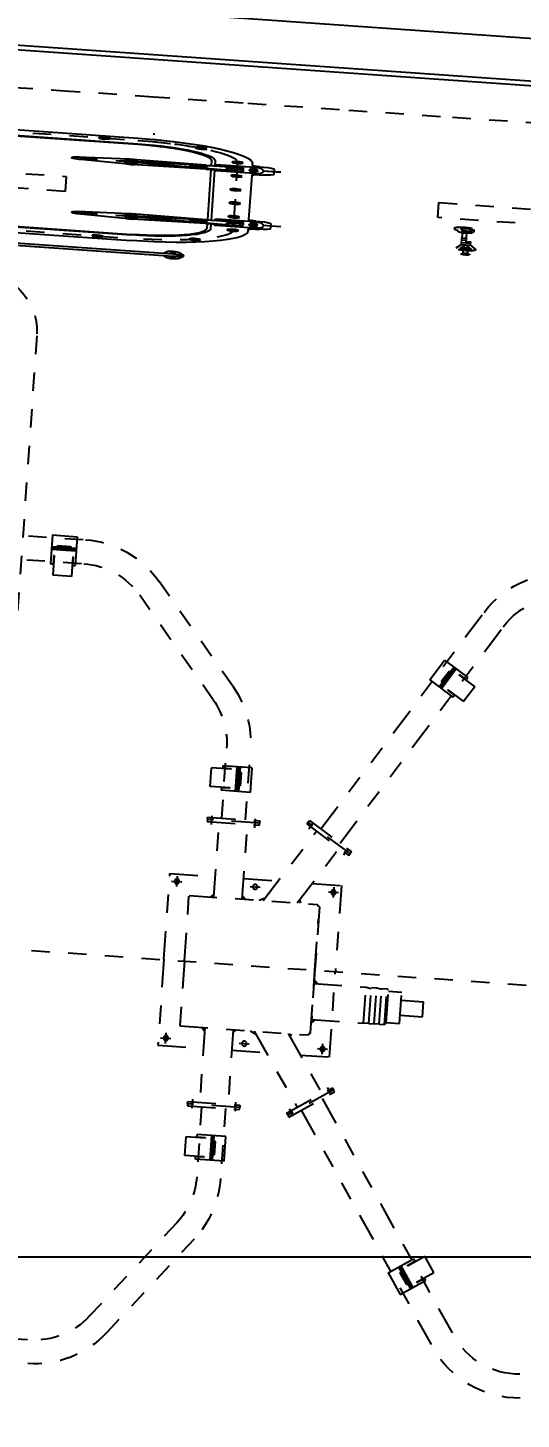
# Model space of a CAD drawing. Header units: millimetres. Extents: x -4 to 3776, y -4 to 4079.
# Drawn here: x 460.28 to 462.97, y 291.22 to 298.79 of the extents above; entities that cross this region are included whole.
import ezdxf
from ezdxf import colors
from ezdxf.entities.mleader import LeaderData, LeaderLine
from ezdxf.math import Vec2, Vec3

# ---------------------------------------------------------------- set-up
doc = ezdxf.new("R2010")
doc.units = ezdxf.units.MM
for name, pattern in [('CEN1', [2, 1, -0.4, 0.2, -0.4]), ('CENTER', [2, 1.25, -0.25, 0.25, -0.25]), ('HIDDEN2', [0.1875, 0.125, -0.0625]), ('PHANTOM', [2.5, 1.25, -0.25, 0.25, -0.25, 0.25, -0.25])]:
    doc.linetypes.add(name, pattern=pattern)
for name, color, linetype in [('03-input', 3, 'Continuous'), ('05-center', 6, 'CEN1'), ('BK_kedu', 255, 'Continuous')]:
    doc.layers.add(name, color=color, linetype=linetype)
doc.styles.get("Standard").update_dxf_attribs({"font": 'arial.ttf'})

# ---------------------------------------------------------------- blocks, each defined once
blk = doc.blocks.new('A$C4EFE2257')
at = {"layer": '03-input', "color": 0, "linetype": 'Continuous'}
for p, q in [((0, 38.7), (4, 38.7)), ((0, 0), (0, 38.7)), ((3.5, 27.1), (3.5, 38.7)), ((4, 27.1), (4, 53.6)), ((29, 53.6), (4, 53.6)), ((29, 27.1), (29, 53.6)), ((29, 38.7), (33, 38.7)), ((29.5, 27.1), (29.5, 38.7)), ((33, 0), (33, 38.7)), ((33, 19.5), (0, 19.5)), ((4, 27.1), (3.5, 27.1)), ((7.5, 17.6), (7.5, 19.5)), ((25.5, 17.6), (25.5, 19.5)), ((29.5, 27.1), (29, 27.1)), ((0, 17.6), (33, 17.6)), ((0, 15.6), (33, 15.6)), ((7.5, 13.6), (7.5, 15.6)), ((7.5, 13.6), (25.5, 13.6)), ((25.5, 13.6), (25.5, 15.6)), ((0, 0), (33, 0))]:
    blk.add_line(p, q, dxfattribs=at)
blk = doc.blocks.new('HANDRAIL')
at = {"layer": '03-input', "color": 0, "linetype": 'Continuous'}
for p, q in [((-307.7, 39), (-314, 14.6)), ((-292.3, 39), (-287.9, 22)), ((292.3, 39), (287.9, 22)), ((307.7, 39), (314, 14.6)), ((-300, 22), (300, 22)), ((-307.7, -17), (-314, 7.4)), ((-300, 0), (300, 0)), ((292.3, -17), (287.9, 0)), ((307.7, -17), (314, 7.4)), ((-292.3, -17), (-287.9, 0))]:
    blk.add_line(p, q, dxfattribs=at)
for centre in [(-300, 35), (300, 35), (-300, -13), (300, -13)]:
    blk.add_circle(centre, 3.5, dxfattribs=at)
for centre, radius, start, end in [((-300, 37), 8, 14.4775, 165.5225), ((300, 37), 8, 14.4775, 165.5225), ((-300, 11), 11, 90, 270), ((300, 11), 11, 270, 90), ((-300, 11), 14.5, 165.5225, 194.4775), ((300, 11), 14.5, 345.5225, 14.4775), ((-300, -15), 8, 194.4775, 345.5225), ((300, -15), 8, 194.4775, 345.5225)]:
    blk.add_arc(centre, radius, start, end, dxfattribs=at)
blk = doc.blocks.new('door-side')
at = {"layer": '03-input', "color": 0, "linetype": 'Continuous'}
for p, q in [((-242.5, 915), (242.5, 915)), ((-242.5, 865), (242.5, 865)), ((-242.5, 860), (242.5, 860)), ((342.5, 717.5), (342.5, 760)), ((347.5, 717.5), (347.5, 760)), ((397.5, 745), (397.5, 760)), ((352.5, 726), (352.5, 717.5)), ((405.8, 728), (354.5, 728)), ((374.5, 728), (374.5, 718)), ((378.3, 728), (378.3, 718)), ((386.8, 728), (386.8, 718)), ((390.5, 728), (390.5, 718)), ((407.5, 735), (412.5, 735)), ((236.5, 722.1), (168.7, 709.8)), ((382.5, 717.5), (224.9, 700.5)), ((340.5, 717.5), (241.6, 722.5)), ((265.5, 721.3), (265.5, 704.9)), ((340.5, 717.5), (390.5, 717.5)), ((340.5, 713), (340.5, 717.5)), ((340.5, 713), (340.5, 687)), ((390.5, 718), (374.5, 718)), ((378.8, 717.5), (378.8, 682.5)), ((386.8, 717.5), (386.8, 682.5)), ((390.5, 717.5), (390.5, 682.5)), ((427.5, 680), (427.5, 720)), ((236.5, 677.9), (168.7, 690.2)), ((382.5, 682.5), (224.9, 699.5)), ((265.5, 695.1), (265.5, 678.7)), ((340.5, 682.5), (241.6, 677.5)), ((340.5, 687), (340.5, 682.5)), ((340.5, 682.5), (390.5, 682.5)), ((342.5, 232.5), (342.5, 682.5)), ((347.5, 232.5), (347.5, 682.5)), ((352.5, 682.5), (352.5, 674)), ((405.8, 672), (354.5, 672)), ((374.5, 672), (374.5, 682)), ((390.5, 682), (374.5, 682)), ((378.3, 672), (378.3, 682)), ((386.8, 672), (386.8, 682)), ((390.5, 672), (390.5, 682)), ((397.5, 260), (397.5, 655)), ((407.5, 665), (412.5, 665)), ((400.8, 243), (349.5, 243)), ((369.5, 243), (369.5, 233)), ((373.3, 243), (373.3, 233)), ((381.8, 243), (381.8, 233)), ((385.5, 243), (385.5, 233)), ((407.5, 250), (412.5, 250)), ((231.5, 237.1), (163.7, 224.8)), ((377.5, 232.5), (219.9, 215.5)), ((335.5, 232.5), (236.6, 237.5)), ((260.5, 219.9), (260.5, 236.3)), ((335.5, 228), (335.5, 232.5)), ((335.5, 232.5), (385.5, 232.5)), ((335.5, 202), (335.5, 228)), ((347.5, 232.5), (347.5, 241)), ((385.5, 233), (369.5, 233)), ((373.8, 197.5), (373.8, 232.5)), ((381.8, 197.5), (381.8, 232.5)), ((385.5, 197.5), (385.5, 232.5)), ((427.5, 235), (427.5, 195)), ((231.5, 192.9), (163.7, 205.2)), ((377.5, 197.5), (219.9, 214.5)), ((260.5, 193.7), (260.5, 210.1)), ((335.5, 197.5), (236.6, 192.5)), ((335.5, 202), (335.5, 197.5)), ((335.5, 197.5), (385.5, 197.5)), ((342.5, 155), (342.5, 197.5)), ((347.5, 155), (347.5, 197.5)), ((347.5, 189), (347.5, 197.5)), ((400.8, 187), (349.5, 187)), ((369.5, 187), (369.5, 197)), ((385.5, 197), (369.5, 197)), ((373.3, 187), (373.3, 197)), ((381.8, 187), (381.8, 197)), ((385.5, 187), (385.5, 197)), ((397.5, 170), (397.5, 155)), ((407.5, 180), (412.5, 180)), ((-242.5, 55), (242.5, 55)), ((-242.5, 50), (242.5, 50)), ((-242.5, 0), (242.5, 0))]:
    blk.add_line(p, q, dxfattribs=at)
at = {"layer": '03-input', "color": 0, "linetype": 'CENTER'}
for p, q in [((-242.5, 895), (242.5, 895)), ((377.5, 155), (377.5, 760)), ((441.1, 700), (154.2, 700)), ((436.1, 215), (149.2, 215)), ((-242.5, 20), (242.5, 20))]:
    blk.add_line(p, q, dxfattribs=at)
at = {"layer": '03-input', "color": 0, "linetype": 'Continuous'}
for points in [[(194.6, 890), (191.7, 895), (194.6, 900), (200.4, 900), (203.3, 895), (200.4, 890)], [(324.6, 859.9), (321.7, 864.9), (324.6, 869.9), (330.4, 869.9), (333.3, 864.9), (330.4, 859.9)], [(374.6, 755), (371.7, 760), (374.6, 765), (380.4, 765), (383.3, 760), (380.4, 755)], [(162.5, 695.4), (170.5, 690.8), (178.5, 695.4), (178.5, 704.6), (170.5, 709.2), (162.5, 704.6)], [(232.5, 719.1), (240.5, 723.7), (248.5, 719.1), (248.5, 709.9), (240.5, 705.3), (232.5, 709.9)], [(232.5, 690.1), (240.5, 694.7), (248.5, 690.1), (248.5, 680.9), (240.5, 676.3), (232.5, 680.9)], [(374.6, 635), (371.7, 640), (374.6, 645), (380.4, 645), (383.3, 640), (380.4, 635)], [(374.6, 512.5), (371.7, 517.5), (374.6, 522.5), (380.4, 522.5), (383.3, 517.5), (380.4, 512.5)], [(374.6, 402.5), (371.7, 397.5), (374.6, 392.5), (380.4, 392.5), (383.3, 397.5), (380.4, 402.5)], [(374.6, 280), (371.7, 275), (374.6, 270), (380.4, 270), (383.3, 275), (380.4, 280)], [(157.5, 219.6), (165.5, 224.2), (173.5, 219.6), (173.5, 210.4), (165.5, 205.8), (157.5, 210.4)], [(227.5, 224.9), (235.5, 220.3), (243.5, 224.9), (243.5, 234.1), (235.5, 238.7), (227.5, 234.1)], [(227.5, 195.9), (235.5, 191.3), (243.5, 195.9), (243.5, 205.1), (235.5, 209.7), (227.5, 205.1)], [(374.6, 160), (371.7, 155), (374.6, 150), (380.4, 150), (383.3, 155), (380.4, 160)], [(324.6, 55.1), (321.7, 50.1), (324.6, 45.1), (330.4, 45.1), (333.3, 50.1), (330.4, 55.1)], [(194.6, 25), (191.7, 20), (194.6, 15), (200.4, 15), (203.3, 20), (200.4, 25)]]:
    blk.add_lwpolyline(points, close=True, dxfattribs=at)
for centre, radius in [((197.5, 895), 7.5), ((327.5, 864.9), 7.5), ((377.5, 760), 7.5), ((170.5, 700), 8), ((240.5, 714.5), 8), ((404.5, 720), 4.25), ((240.5, 685.5), 8), ((404.5, 700), 6), ((404.5, 700), 4.25), ((404.5, 680), 4.25), ((377.5, 640), 7.5), ((377.5, 517.5), 7.5), ((377.5, 397.5), 7.5), ((377.5, 275), 7.5), ((235.5, 229.5), 8), ((399.5, 235), 4.25), ((165.5, 215), 8), ((235.5, 200.5), 8), ((399.5, 215), 6), ((399.5, 215), 4.25), ((399.5, 195), 4.25), ((377.5, 155), 7.5), ((327.5, 50.1), 7.5), ((197.5, 20), 7.5)]:
    blk.add_circle(centre, radius, dxfattribs=at)
for centre, radius, start, end in [((242.5, 760), 155, 0, 90), ((242.5, 760), 105, 0, 90), ((242.5, 760), 100, 0, 90), ((407.5, 745), 10, 180, 270), ((354.5, 726), 2, 90, 180), ((405.8, 718), 10, 10.6938, 90), ((412.5, 720), 15, 0, 90), ((170.5, 700), 10, 100.2866, 259.7134), ((240.5, 700), 22.5, 87.1213, 100.2866), ((360.5, 720), 4.25, 323.9681, 216.0319), ((310.5, 700), 107, 349.3062, 10.6938), ((225, 700), 0.5, 96.1594, 263.8406), ((240.5, 700), 22.5, 259.7134, 272.8787), ((354.5, 674), 2, 180, 270), ((360.5, 680), 4.25, 143.9681, 36.0319), ((405.8, 682), 10, 270, 349.3062), ((412.5, 680), 15, 270, 0), ((407.5, 655), 10, 90, 180), ((349.5, 241), 2, 90, 180), ((407.5, 260), 10, 180, 270), ((400.8, 233), 10, 10.6938, 90), ((412.5, 235), 15, 0, 90), ((165.5, 215), 10, 100.2866, 259.7134), ((235.5, 215), 22.5, 87.1213, 100.2866), ((355.5, 235), 4.25, 323.9681, 216.0319), ((305.5, 215), 107, 349.3062, 10.6938), ((220, 215), 0.5, 96.1594, 263.8406), ((235.5, 215), 22.5, 259.7134, 272.8787), ((349.5, 189), 2, 180, 270), ((355.5, 195), 4.25, 143.9681, 36.0319), ((400.8, 197), 10, 270, 349.3062), ((412.5, 195), 15, 270, 0), ((407.5, 170), 10, 90, 180), ((242.5, 155), 155, 270, 0), ((242.5, 155), 100, 270, 0), ((242.5, 155), 105, 270, 0)]:
    blk.add_arc(centre, radius, start, end, dxfattribs=at)
at = {"layer": '03-input', "color": 0, "linetype": 'CENTER'}
for centre, start, end in [((242.5, 760), 0, 90), ((242.5, 155), 270, 0)]:
    blk.add_arc(centre, 135, start, end, dxfattribs=at)
blk = doc.blocks.new('A$C2694431E')
at = {"layer": '03-input', "linetype": 'PHANTOM', "ltscale": 30}
h = blk.add_hatch(color=0, dxfattribs=at)
h.paths.add_polyline_path([(2460.6, 1237.4), (2456.5, 1237.4), (2460.6, 1241.6)])
h.paths.add_polyline_path([(2502.7, 1237.4), (2498.6, 1237.4), (2498.6, 1241.6)])
h = blk.add_hatch(color=0, dxfattribs=at)
h.paths.add_polyline_path([(2521.2, 1237.4), (2529.1, 1241.1), (2526.7, 1237.4)])
h.paths.add_polyline_path([(2572.2, 1237.4), (2575.1, 1241.8), (2576.8, 1237.4)])
for points in [[(2599.1, 1234.4), (2599.1, 1237.4), (2602.1, 1234.4)], [(2607.1, 1216.4), (2602.1, 1221.4), (2602.1, 1216.4)], [(2602.1, 1163.4), (2602.1, 1168.4), (2607.1, 1168.4)], [(2599.1, 1065.4), (2599.1, 1062.4), (2602.1, 1065.4)]]:
    blk.add_hatch(color=0, dxfattribs=at).paths.add_polyline_path(points)
h = blk.add_hatch(color=0, dxfattribs=at)
h.paths.add_polyline_path([(2460.6, 1062.4), (2456.5, 1062.4), (2460.6, 1058.2)])
h.paths.add_polyline_path([(2502.7, 1062.4), (2498.6, 1062.4), (2498.6, 1058.2)])
h = blk.add_hatch(color=0, dxfattribs=at)
h.paths.add_polyline_path([(2521.2, 1062.4), (2529.1, 1058.7), (2526.7, 1062.4)])
h.paths.add_polyline_path([(2572.2, 1062.4), (2575.1, 1058), (2576.8, 1062.4)])
at = {"layer": '03-input', "color": 0, "linetype": 'PHANTOM'}
for p, q in [((802.9, 1669.9), (2255.7, 1669.9)), ((2466, 1520.3), (2358, 1653.2)), ((2441.2, 1500.3), (2333.3, 1633)), ((2463.6, 1343.4), (2463.6, 1437.2)), ((2495.6, 1343.4), (2495.6, 1437.1)), ((2750.1, 1202.4), (2750.1, 1182.4)), ((2171.8, 330.5), (2171.8, 1150.5)), ((2463.6, 956.4), (2463.6, 862.6)), ((2495.6, 956.4), (2495.6, 862.7)), ((2441.2, 799.5), (2333.3, 666.8)), ((2466, 779.5), (2358, 646.6)), ((802.9, 629.9), (2255.7, 629.9)), ((802.9, 597.9), (2255.6, 597.9)), ((2730.1, 169), (2722.9, 174.4)), ((2736.1, 169.1), (2728.8, 174.6)), ((2730.1, 169), (2742.1, 169)), ((2730.1, 169), (2730.1, 159.9)), ((2730.6, 181.8), (2730.6, 181.5)), ((2730.6, 173.8), (2730.6, 174.1)), ((2736.1, 182.4), (2731.1, 181.9)), ((2731.1, 181.9), (2731.1, 181.1)), ((2731.1, 181.1), (2736.1, 180.6)), ((2731.1, 174.6), (2736.1, 175)), ((2731.1, 173.7), (2731.1, 174.6)), ((2736.1, 173.3), (2731.1, 173.7)), ((2731.9, 181), (2732.4, 181)), ((2731.9, 174.7), (2732.4, 174.7)), ((2733, 180.5), (2739.3, 180.5)), ((2733, 175.1), (2739.3, 175.1)), ((2733.1, 180.3), (2733.1, 177.8)), ((2733.1, 175.3), (2733.1, 177.8)), ((2741.1, 181.9), (2736.1, 182.4)), ((2736.1, 180.6), (2741.1, 181.1)), ((2736.1, 175), (2741.1, 174.6)), ((2736.1, 169.1), (2743.4, 174.6)), ((2741.1, 173.7), (2736.1, 173.3)), ((2739.1, 180.3), (2739.1, 177.8)), ((2739.1, 175.3), (2739.1, 177.8)), ((2739.8, 181), (2740.3, 181)), ((2739.8, 174.7), (2740.3, 174.7)), ((2741.1, 181.1), (2741.1, 181.9)), ((2741.1, 174.6), (2741.1, 173.7)), ((2741.6, 181.8), (2741.6, 181.5)), ((2741.6, 173.8), (2741.6, 174.1)), ((2742.1, 169), (2749.3, 174.4)), ((2742.1, 169), (2742.1, 164.8)), ((2724.2, 151), (2719.2, 149.9)), ((2719.2, 147.7), (2719.2, 149.9)), ((2724.2, 152), (2724.2, 151)), ((2728.2, 149.5), (2741.2, 151)), ((2728.2, 147.7), (2728.2, 149.5)), ((2730.1, 166.5), (2742.1, 166.5)), ((2730.1, 162.6), (2736.2, 162.6)), ((2730.1, 159.9), (2736.2, 159.9)), ((2730.1, 152), (2730.1, 159.9)), ((2736.2, 166.5), (2736.2, 152)), ((2736.2, 164.8), (2742.1, 164.8)), ((2741.2, 152), (2741.2, 151)), ((2742.2, 152), (2742.2, 148.6)), ((2743.7, 148.7), (2743.7, 148.9)), ((2744.2, 152), (2744.2, 151.4)), ((2744.7, 149), (2745.2, 149)), ((2745.2, 147.7), (2745.2, 151.3)), ((2740.6, 148.6), (2735.6, 147.4)), ((2740.6, 148.6), (2742.7, 148.6)), ((2425.3, 1), (2305.1, 1.2)), ((2554.6, 0.8), (2425.3, 1)), ((2690.2, 0.6), (2554.6, 0.8)), ((2829.1, 0.4), (2690.2, 0.6))]:
    blk.add_line(p, q, dxfattribs=at)
at = {"layer": '03-input', "color": 0, "linetype": 'PHANTOM', "ltscale": 30}
for p, q in [((2597, 1338.4), (2794.4, 1642.2)), ((2623.8, 1321), (2821.3, 1624.8)), ((2450.6, 1333.9), (2450.6, 1345.7)), ((2508.6, 1333.9), (2508.6, 1345.7)), ((2580.8, 1337.5), (2586.5, 1346.2)), ((2460.6, 1237.4), (2460.6, 1337.4)), ((2498.6, 1237.4), (2498.6, 1337.4)), ((2526.7, 1237.4), (2591.2, 1335)), ((2572.2, 1237.4), (2623, 1314.3)), ((2629.5, 1305.9), (2635.4, 1315)), ((2402.5, 1254.9), (2416.3, 1254.9)), ((2409.6, 1261.9), (2409.6, 1247.9)), ((2508, 1254.9), (2521.3, 1254.9)), ((2626.2, 1254.9), (2612.9, 1254.9)), ((2619.6, 1261.9), (2619.6, 1247.9)), ((2456.5, 1237.4), (2460.6, 1241.6)), ((2502.7, 1237.4), (2498.6, 1241.6)), ((2521.2, 1237.4), (2529.1, 1241.1)), ((2575.1, 1241.8), (2576.8, 1237.4)), ((2602.1, 1234.4), (2599.1, 1237.4)), ((2602.1, 1221.4), (2607.1, 1216.4)), ((2602.1, 1149.9), (2602.1, 1218.3)), ((2602.1, 1216.4), (2672.1, 1216.4)), ((2672.1, 1216.4), (2672.1, 1168.4)), ((2672.1, 1216.4), (2679.1, 1215.4)), ((2679.1, 1216.4), (2686.1, 1216.4)), ((2679.1, 1216.4), (2679.1, 1168.4)), ((2686.1, 1216.4), (2686.1, 1168.4)), ((2686.1, 1216.4), (2693.1, 1215.4)), ((2693.1, 1216.4), (2693.1, 1168.4)), ((2693.1, 1216.4), (2700.1, 1216.4)), ((2700.1, 1216.4), (2700.1, 1168.4)), ((2700.1, 1216.4), (2702.1, 1214.4)), ((2702.1, 1214.4), (2702.1, 1170.4)), ((2702.1, 1213.4), (2702.1, 1171.4)), ((2702.1, 1213.4), (2720.1, 1213.4)), ((2720.1, 1213.4), (2720.1, 1171.4)), ((2720.1, 1202.4), (2750.1, 1202.4)), ((2720.1, 1182.4), (2750.1, 1182.4)), ((2602.1, 1168.4), (2672.1, 1168.4)), ((2602.1, 1163.4), (2607.1, 1168.4)), ((2672.1, 1168.4), (2679.1, 1169.4)), ((2679.1, 1168.4), (2686.1, 1168.4)), ((2686.1, 1168.4), (2693.1, 1169.4)), ((2693.1, 1168.4), (2700.1, 1168.4)), ((2702.1, 1170.4), (2700.1, 1168.4)), ((2702.1, 1171.4), (2720.1, 1171.4)), ((2602.1, 1149.9), (2602.1, 1081.5)), ((2456.5, 1062.4), (2460.6, 1058.2)), ((2460.6, 1062.4), (2460.6, 962.4)), ((2502.7, 1062.4), (2498.6, 1058.2)), ((2498.6, 1062.4), (2498.6, 962.4)), ((2521.2, 1062.4), (2529.1, 1058.7)), ((2526.7, 1062.4), (2591.2, 964.8)), ((2572.2, 1062.4), (2623, 985.5)), ((2575.1, 1058), (2576.8, 1062.4)), ((2602.1, 1065.4), (2599.1, 1062.4)), ((2402.5, 1044.9), (2416.3, 1044.9)), ((2409.6, 1037.9), (2409.6, 1051.9)), ((2508, 1044.9), (2521.3, 1044.9)), ((2626.2, 1044.9), (2612.9, 1044.9)), ((2619.6, 1037.9), (2619.6, 1051.9)), ((2629.5, 994), (2635.4, 984.9)), ((2623.8, 978.9), (2821.3, 675)), ((2450.6, 966), (2450.6, 954.1)), ((2508.6, 966), (2508.6, 954.1)), ((2580.8, 962.4), (2586.5, 953.6)), ((2597, 961.4), (2794.4, 657.6))]:
    blk.add_line(p, q, dxfattribs=at)
at = {"layer": '03-input', "color": 0, "linetype": 'Continuous'}
for p, q in [((2367.8, 187.2), (2370.7, 187.9)), ((2370.7, 186.4), (2367.8, 187.2)), ((2370.7, 187.9), (2376.5, 187.9)), ((2376.5, 186.4), (2370.7, 186.4)), ((2376.5, 187.9), (2379.4, 187.2)), ((2379.4, 187.2), (2376.5, 186.4)), ((2388.6, 165.1), (2388.6, 171.4)), ((2393.6, 165.1), (2393.6, 171.4)), ((2417.8, 171.4), (2420.7, 172.2)), ((2420.7, 170.7), (2417.8, 171.4)), ((2420.7, 172.2), (2426.5, 172.2)), ((2426.5, 170.7), (2420.7, 170.7)), ((2426.5, 172.2), (2429.4, 171.4)), ((2429.4, 171.4), (2426.5, 170.7)), ((2443.6, 169.2), (2443.6, 171.4)), ((2453.6, 167.7), (2458.6, 167.7)), ((2386.6, 165.1), (2296, 165.8)), ((2428.6, 165.1), (2296.5, 162.9)), ((2428.6, 159.8), (2296.7, 162)), ((2386.6, 159.8), (2297.2, 159.1)), ((2311.6, 165.6), (2311.6, 163.2)), ((2311.6, 161.7), (2311.6, 159.3)), ((2386.6, 164.4), (2386.6, 165.1)), ((2386.6, 165.1), (2436.6, 165.1)), ((2386.6, 164.4), (2386.6, 160.5)), ((2386.6, 160.5), (2386.6, 159.8)), ((2386.6, 159.8), (2436.6, 159.8)), ((2388.6, 92.3), (2388.6, 159.8)), ((2393.6, 92.3), (2393.6, 159.8)), ((2398.6, 166.3), (2398.6, 165.1)), ((2398.6, 159.8), (2398.6, 158.5)), ((2451.9, 166.6), (2400.6, 166.6)), ((2451.9, 158.2), (2400.6, 158.2)), ((2417.8, 153.4), (2420.7, 154.2)), ((2420.7, 152.7), (2417.8, 153.4)), ((2420.6, 166.6), (2420.6, 165.1)), ((2436.6, 165.1), (2420.6, 165.1)), ((2436.6, 159.7), (2420.6, 159.7)), ((2420.6, 158.2), (2420.6, 159.7)), ((2420.7, 154.2), (2426.5, 154.2)), ((2426.5, 152.7), (2420.7, 152.7)), ((2424.3, 166.6), (2424.3, 165.1)), ((2424.3, 158.2), (2424.3, 159.7)), ((2424.8, 165.1), (2424.8, 159.8)), ((2426.5, 154.2), (2429.4, 153.4)), ((2429.4, 153.4), (2426.5, 152.7)), ((2432.8, 166.6), (2432.8, 165.1)), ((2432.8, 165.1), (2432.8, 159.8)), ((2432.8, 158.2), (2432.8, 159.7)), ((2436.6, 166.6), (2436.6, 165.1)), ((2436.6, 165.1), (2436.6, 159.8)), ((2436.6, 158.2), (2436.6, 159.7)), ((2443.6, 96.4), (2443.6, 155.7)), ((2453.6, 157.2), (2458.6, 157.2)), ((2473.6, 159.4), (2473.6, 165.4)), ((2417.8, 135.1), (2420.7, 135.8)), ((2420.7, 134.3), (2417.8, 135.1)), ((2420.7, 135.8), (2426.5, 135.8)), ((2426.5, 134.3), (2420.7, 134.3)), ((2426.5, 135.8), (2429.4, 135.1)), ((2429.4, 135.1), (2426.5, 134.3)), ((2420.7, 117.8), (2417.8, 117.1)), ((2417.8, 117.1), (2420.7, 116.3)), ((2426.5, 117.8), (2420.7, 117.8)), ((2420.7, 116.3), (2426.5, 116.3)), ((2429.4, 117.1), (2426.5, 117.8)), ((2426.5, 116.3), (2429.4, 117.1)), ((2393.6, 92.3), (2393.6, 93.6)), ((2446.9, 93.9), (2395.6, 93.9)), ((2415.6, 93.9), (2415.6, 92.4)), ((2420.7, 99.4), (2417.8, 98.7)), ((2417.8, 98.7), (2420.7, 97.9)), ((2419.3, 93.9), (2419.3, 92.4)), ((2426.5, 99.4), (2420.7, 99.4)), ((2420.7, 97.9), (2426.5, 97.9)), ((2429.4, 98.7), (2426.5, 99.4)), ((2426.5, 97.9), (2429.4, 98.7)), ((2427.8, 93.9), (2427.8, 92.4)), ((2431.6, 93.9), (2431.6, 92.4)), ((2453.6, 94.9), (2458.6, 94.9)), ((2381.6, 92.3), (2305.4, 92.9)), ((2423.6, 92.3), (2305.6, 90.4)), ((2423.6, 87.1), (2305.7, 89)), ((2381.6, 87.1), (2305.9, 86.5)), ((2381.6, 92.3), (2431.6, 92.3)), ((2381.6, 91.6), (2381.6, 92.3)), ((2381.6, 87.8), (2381.6, 91.6)), ((2381.6, 87.8), (2381.6, 87.1)), ((2381.6, 87.1), (2431.6, 87.1)), ((2388.6, 80.7), (2388.6, 87.1)), ((2393.6, 85.8), (2393.6, 87.1)), ((2393.6, 80.7), (2393.6, 87.1)), ((2446.9, 85.5), (2395.6, 85.5)), ((2431.6, 92.4), (2415.6, 92.4)), ((2431.6, 87), (2415.6, 87)), ((2415.6, 85.5), (2415.6, 87)), ((2420.7, 81.4), (2417.8, 80.7)), ((2417.8, 80.7), (2420.7, 79.9)), ((2419.3, 85.5), (2419.3, 87)), ((2419.8, 87.1), (2419.8, 92.3)), ((2426.5, 81.4), (2420.7, 81.4)), ((2420.7, 79.9), (2426.5, 79.9)), ((2429.4, 80.7), (2426.5, 81.4)), ((2426.5, 79.9), (2429.4, 80.7)), ((2427.8, 87.1), (2427.8, 92.3)), ((2427.8, 85.5), (2427.8, 87)), ((2431.6, 87.1), (2431.6, 92.3)), ((2431.6, 85.5), (2431.6, 87)), ((2443.6, 82.9), (2443.6, 80.7)), ((2453.6, 84.4), (2458.6, 84.4)), ((2473.6, 92.7), (2473.6, 86.7)), ((2370.7, 65.7), (2367.8, 65)), ((2367.8, 65), (2370.7, 64.2)), ((2376.5, 65.7), (2370.7, 65.7)), ((2370.7, 64.2), (2376.5, 64.2)), ((2379.4, 65), (2376.5, 65.7)), ((2376.5, 64.2), (2379.4, 65))]:
    blk.add_line(p, q, dxfattribs=at)
at = {"layer": '03-input', "color": 0, "linetype": 'CENTER'}
for p, q in [((2423.6, 80.7), (2423.6, 171.4)), ((2487.2, 162.4), (2296.6, 162.4)), ((2482.2, 89.7), (2305.6, 89.7))]:
    blk.add_line(p, q, dxfattribs=at)
at = {"layer": '03-input', "color": 0, "linetype": 'HIDDEN2'}
for p, q in [((2733.1, 180), (2739.1, 180)), ((2733.1, 175.7), (2739.1, 175.7))]:
    blk.add_line(p, q, dxfattribs=at)
at = {"layer": '03-input', "color": 0, "linetype": 'PHANTOM', "ltscale": 30}
for points in [[(2444.6, 1343.4), (2514.6, 1343.4), (2514.6, 1340.4), (2444.6, 1340.4)], [(2444.6, 1337.4), (2514.6, 1337.4), (2514.6, 1340.4), (2444.6, 1340.4)], [(2577.7, 1343.7), (2636.5, 1305.6), (2638.1, 1308.1), (2579.4, 1346.2)], [(2581, 1348.7), (2639.7, 1310.6), (2638.1, 1308.1), (2579.4, 1346.2)], [(2577.7, 956.1), (2636.5, 994.2), (2638.1, 991.7), (2579.4, 953.6)], [(2581, 951.1), (2639.7, 989.2), (2638.1, 991.7), (2579.4, 953.6)], [(2444.6, 962.4), (2514.6, 962.4), (2514.6, 959.4), (2444.6, 959.4)], [(2444.6, 956.4), (2514.6, 956.4), (2514.6, 959.4), (2444.6, 959.4)]]:
    blk.add_lwpolyline(points, close=True, dxfattribs=at)
for points in [[(2399.6, 1149.9), (2399.6, 1264.9), (2460.6, 1264.9)], [(2498.6, 1264.9), (2544.9, 1264.9)], [(2590.4, 1264.9), (2629.6, 1264.9), (2629.6, 1149.9)], [(2427.1, 1149.9), (2427.1, 1237.4), (2599.1, 1237.4)], [(2602.1, 1234.4), (2602.1, 1149.9)], [(2399.6, 1149.9), (2399.6, 1034.9), (2460.6, 1034.9)], [(2427.1, 1149.9), (2427.1, 1062.4), (2599.1, 1062.4)], [(2590.4, 1034.9), (2629.6, 1034.9), (2629.6, 1149.9)], [(2602.1, 1065.4), (2602.1, 1149.9)], [(2498.6, 1034.9), (2544.9, 1034.9)]]:
    blk.add_lwpolyline(points, dxfattribs=at)
at = {"layer": '03-input', "color": 0, "linetype": 'PHANTOM'}
blk.add_lwpolyline([(2829.1, 0.4), (2690.2, 0.6), (2554.6, 0.8), (2425.3, 1), (2305.1, 1.2), (2192.8, 1.4), (2086.5, 1.7), (1984.3, 2.2), (1884.3, 2.7), (1784.7, 3.5), (1683.5, 4.5), (1578.8, 5.7), (1469.3, 7.3), (1356.5, 9.5), (1242.4, 12.4), (1129.1, 16.4), (1018.6, 21.6), (913, 28.3), (814.3, 36.7)], dxfattribs=at)
for points in [[(1896.1, 115.3), (2196.1, 115.3), (2196.1, 135.3), (1896.1, 135.3)], [(2696.1, 115.3), (2996.1, 115.3), (2996.1, 135.3), (2696.1, 135.3)]]:
    blk.add_lwpolyline(points, close=True, dxfattribs=at)
at = {"layer": '03-input', "color": 0, "linetype": 'PHANTOM', "ltscale": 30}
for centre in [(2409.6, 1254.9), (2514.6, 1254.9), (2619.6, 1254.9), (2409.6, 1044.9), (2514.6, 1044.9), (2619.6, 1044.9)]:
    blk.add_circle(centre, 3.25, dxfattribs=at)
at = {"layer": '03-input', "color": 0, "linetype": 'PHANTOM'}
for centre, radius, start, end in [((2255.6, 1569.9), 132, 39.1076, 90), ((2905.1, 1570.3), 132, 85.1903, 146.9791), ((2255.7, 1569.9), 100, 39.1076, 90), ((2363.6, 1437.1), 132, 360, 39.1076), ((2363.6, 1437.2), 100, 360, 39.1076), ((2363.6, 862.6), 100, 320.8924, 360), ((2363.6, 862.7), 132, 320.8924, 360), ((2255.7, 729.9), 100, 270, 320.8924), ((2905.1, 729.5), 132, 213.0209, 274.8097), ((2255.6, 729.9), 132, 270, 320.8924), ((2091.8, 330.5), 80, 270, 0)]:
    blk.add_arc(centre, radius, start, end, dxfattribs=at)
at = {"layer": '03-input', "color": 0, "linetype": 'PHANTOM', "ltscale": 30}
for centre, start, end in [((2905.1, 1570.3), 85.1903, 146.9791), ((2905.1, 729.5), 213.0209, 274.8097)]:
    blk.add_arc(centre, 100, start, end, dxfattribs=at)
at = {"layer": '03-input', "color": 0, "linetype": 'Continuous'}
for centre, major_axis, start_param, end_param in [((2288.6, 171.4), (-155, 0), 3.141593, 4.712389), ((2288.6, 171.4), (-105, 0), 3.141593, 4.712389), ((2288.6, 171.4), (-100, 0), 3.141593, 4.712389), ((2373.6, 187.2), (-7.5, 0), 3.141593, 9.424778), ((2423.6, 171.4), (-7.5, 0), 3.141593, 9.424778), ((2453.6, 169.2), (-10, 0), 0, 1.570796), ((2458.6, 165.4), (-15, 0), 3.141593, 4.712389), ((2400.6, 166.3), (2, 0), 1.570796, 3.141593), ((2400.6, 158.5), (-2, 0), 0, 1.570796), ((2406.6, 165.4), (4.25, 0), -0.628875, 3.770468), ((2406.6, 159.4), (4.25, 0), 2.512718, 6.91206), ((2423.6, 153.4), (-7.5, 0), 3.141593, 9.424778), ((2453.6, 155.7), (10, 0), 1.570796, 3.141593), ((2450.6, 165.4), (-4.25, 0), 3.141593, 9.424778), ((2450.6, 162.4), (-4.25, 0), 3.141593, 9.424778), ((2450.6, 159.4), (-4.25, 0), 3.141593, 9.424778), ((2451.9, 165.1), (10, 0), 0.186642, 1.570796), ((2451.9, 159.7), (-10, 0), 1.570796, 2.954951), ((2458.6, 159.4), (15, 0), 4.712389, 6.283185), ((2356.6, 162.4), (107, 0), -0.186642, 0.186642), ((2423.6, 135.1), (-7.5, 0), 3.141593, 9.424778), ((2395.6, 93.6), (2, 0), 1.570796, 3.141593), ((2401.6, 92.7), (4.25, 0), -0.628875, 3.770468), ((2445.6, 92.7), (-4.25, 0), 3.141593, 9.424778), ((2453.6, 96.4), (-10, 0), 0, 1.570796), ((2446.9, 92.4), (10, 0), 0.186642, 1.570796), ((2458.6, 92.7), (-15, 0), 3.141593, 4.712389), ((2288.6, 80.7), (105, 0), 4.891744, 6.283185), ((2288.6, 80.7), (100, 0), 4.900336, 6.283185), ((2288.6, 80.7), (-155, 0), 1.694872, 3.141593), ((2395.6, 85.8), (-2, 0), 0, 1.570796), ((2401.6, 86.7), (4.25, 0), 2.512718, 6.91206), ((2445.6, 89.7), (-4.25, 0), 3.141593, 9.424778), ((2445.6, 86.7), (-4.25, 0), 3.141593, 9.424778), ((2453.6, 82.9), (10, 0), 1.570796, 3.141593), ((2446.9, 87), (-10, 0), 1.570796, 2.954951), ((2351.6, 89.7), (107, 0), -0.186642, 0.186642), ((2458.6, 86.7), (15, 0), 4.712389, 6.283185)]:
    blk.add_ellipse(centre, major_axis=major_axis, ratio=0.15, start_param=start_param, end_param=end_param, dxfattribs=at)
at = {"layer": '03-input', "color": 0, "linetype": 'CENTER'}
for centre, start_param, end_param in [((2288.6, 171.4), 3.141593, 4.712389), ((2288.6, 80.7), 1.712053, 3.141593)]:
    blk.add_ellipse(centre, major_axis=(-135, 0), ratio=0.15, start_param=start_param, end_param=end_param, dxfattribs=at)
at = {"layer": '03-input', "color": 0, "linetype": 'PHANTOM'}
for centre, major_axis, start_param, end_param in [((2736.1, 174.8), (-13.5, 0), 2.945951, 6.480506), ((2736.1, 174.8), (7.45, 0), -0.195642, 3.338913), ((2736.1, 181.8), (5.5, 0), 0, 3.141593), ((2736.1, 181.5), (-5.5, 0), 0, 0.618387), ((2736.1, 174.1), (5.5, 0), 2.523206, 3.141593), ((2736.1, 173.8), (5.5, 0), 3.141593, 6.283185), ((2725.1, 180.3), (8, 0), 0, 0.618387), ((2725.1, 175.3), (-8, 0), 2.523206, 3.141593), ((2747.1, 180.3), (8, 0), 2.523206, 3.141593), ((2747.1, 175.3), (8, 0), 3.141593, 3.759979), ((2736.1, 181.5), (-5.5, 0), 2.523206, 3.141593), ((2736.1, 174.1), (5.5, 0), 0, 0.618387), ((2734.2, 152), (-10, 0), 3.141593, 6.283185), ((2733.2, 152), (3.01, 0), 3.141593, 6.294596), ((2738.3, 153), (0.5, 0), 0.977384, 4.118977), ((2734.2, 152), (7, 0), 0, 0.977384), ((2734.2, 152), (8, 0), 0, 0.977384), ((2744.7, 148.9), (-1, 0), -1.570796, 0), ((2744.2, 151.3), (-1, 0), 3.141593, 4.712389), ((2732.2, 147.7), (-13, 0), 0, 3.141593), ((2732.2, 147.7), (4, 0), 3.141593, 5.726369), ((2742.7, 148.7), (-1, 0), 1.570796, 3.141593)]:
    blk.add_ellipse(centre, major_axis=major_axis, ratio=0.15, start_param=start_param, end_param=end_param, dxfattribs=at)
for centre, major_axis in [((2736.1, 181.5), (4.58, 0)), ((2736.1, 174.1), (4.58, 0)), ((2733.2, 152), (4, 0))]:
    blk.add_ellipse(centre, major_axis=major_axis, ratio=0.15, dxfattribs=at)
at = {"layer": '03-input', "color": 0, "linetype": 'Continuous'}
for centre, major_axis in [((2450.6, 162.4), (6, 0)), ((2423.6, 117.1), (7.5, 0)), ((2423.6, 98.7), (7.5, 0)), ((2423.6, 80.7), (7.5, 0)), ((2445.6, 89.7), (6, 0)), ((2373.6, 65), (7.5, 0))]:
    blk.add_ellipse(centre, major_axis=major_axis, ratio=0.15, dxfattribs=at)
at = {"layer": '05-center', "ltscale": 10}
blk.add_line((10.1, 1150.5), (6080, 1150.5), dxfattribs=at)
at = {"layer": '03-input', "color": 0, "linetype": 'PHANTOM'}
for p, xscale, rotation in [((2728.3, 1547.2), -1, 236.9977029639645), ((2498.9, 1413.5), -0.9999999999999999, 89.99770296369225)]:
    blk.add_blockref('A$C4EFE2257', p, dxfattribs=dict(at, xscale=xscale, rotation=rotation))
for p, rotation in [((2498.9, 886.3), 90.00229703630765), ((2728.3, 752.6), 303.0022970360354), ((2211.5, 594.5), 0.00229703630768892)]:
    blk.add_blockref('A$C4EFE2257', p, dxfattribs=dict(at, rotation=rotation))
at = {"layer": '03-input', "color": 0, "linetype": 'PHANTOM', "rotation": 1.982519246823246e-11}
for name, p, yscale in [('HANDRAIL', (2046.1, 208.4), 0.1499999999996362), ('door-side', (2046.1, 57.4), 0.1500000000014552)]:
    blk.add_blockref(name, p, dxfattribs=dict(at, yscale=yscale))
blk = doc.blocks.new('jiushengting-jiaban')
at = {"layer": '03-input', "color": 0, "linetype": 'Continuous'}
for p, q in [((4930.0085, 3394.6171), (4948.5485, 3395.9138)), ((4930.0127, 3394.593), (4948.5258, 3395.8877)), ((4930.078, 3394.365), (4948.3107, 3395.6401))]:
    blk.add_line(p, q, dxfattribs=at)
at = {"layer": '03-input', "color": 0, "linetype": 'PHANTOM'}
blk.add_line((4936.0394, 3395.4468), (4936.0306, 3395.4462), dxfattribs=at)
at = {"layer": '03-input', "color": 3, "linetype": 'Continuous', "xscale": 0.004069116755912711, "yscale": 0.004069116755912711, "zscale": 0.004069116755912711, "rotation": 4.000544981170568}
blk.add_blockref('A$C2694431E', (4926.6749, 3394.586), dxfattribs=at)

msp = doc.modelspace()

# ---------------------------------------------------------------- linework, layer by layer
at = {"color": 4, "lineweight": 25}
msp.add_line((519.7502, 292.1019), (430.7502, 292.1019), dxfattribs=at)

# ---------------------------------------------------------------- block references
at = {"color": 4, "lineweight": 25, "xscale": -1, "rotation": 180}
msp.add_blockref('jiushengting-jiaban', (-4475.0662, 3693.6574), dxfattribs=at)

# ---------------------------------------------------------------- leaders
at = {"layer": 'BK_kedu'}
ml = msp.add_multileader_mtext('Standard', dxfattribs=at)
ml.set_content('', color=256)
ml.set_leader_properties()
ml.build(insert=Vec2(0, 0))
ml.multileader.update_dxf_attribs({"text_right_attachment_type": 6, "dogleg_length": 0.36, "arrow_head_size": 0.18})
ctx = ml.context
ctx.base_point, ctx.char_height, ctx.arrow_head_size, ctx.landing_gap_size, ctx.plane_origin = Vec3(3775.9986, 4079.3284), 0.18, 0.18, 0.09, Vec3(3774.6386, 4079.3284)
ctx.right_attachment = 6
notes = []
notes.append((ctx, [(0, (0, 0, 0), (0, 0), (1, 0), 1, [])]))
ctx.mtext.insert, ctx.mtext.flow_direction = Vec3(3776.0886, 4079.4184), 5
for ctx, leaders in notes:
    for number, flags, end, landing, length, lines in leaders:
        leader = LeaderData()
        leader.index, (leader.has_last_leader_line, leader.has_dogleg_vector, leader.attachment_direction) = number, flags
        leader.last_leader_point, leader.dogleg_vector, leader.dogleg_length = Vec3(end), Vec3(landing), length
        for number, points, colour, breaks in lines:
            line = LeaderLine()
            line.index, line.vertices, line.color, line.breaks = number, Vec3.list(points), colors.encode_raw_color(colour), breaks
            leader.lines.append(line)
        ctx.leaders.append(leader)

doc.saveas('drawing.dxf')
